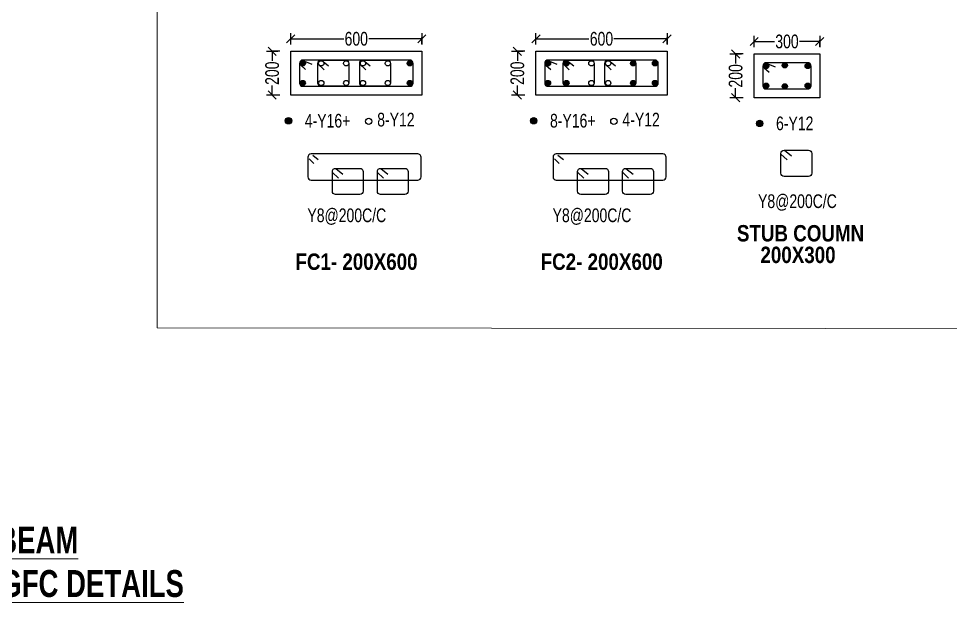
# Model space of a CAD drawing. Header units: millimetres. Extents: x 24879 to 98673, y 1890 to 33226.
# Drawn here: x 61776 to 75647, y 1890 to 10574 of the extents above; entities that cross this region are included whole.
import ezdxf

# ---------------------------------------------------------------- set-up
doc = ezdxf.new("R2010")
doc.units = ezdxf.units.MM
for name, color, linetype in [('BEAM NO', 30, 'Continuous'), ('dim', 8, 'Continuous'), ('Hatch', 8, 'Continuous'), ('T-COLUMN REINF.', 3, 'Continuous'), ('T-COLUMNS', 5, 'Continuous'), ('T-TEXT', 6, 'Continuous')]:
    doc.layers.add(name, color=color, linetype=linetype)
for name, color, linetype, lineweight in [('Elevation-1', 41, 'Continuous', 20), ('G-ANNO-TEXT', 7, 'Continuous', 18), ('Wall', 2, 'Continuous', 40)]:
    doc.layers.add(name, color=color, linetype=linetype, lineweight=lineweight)
doc.styles.add('SD', font='ARIALNB.TTF')
doc.styles.add('SOBHA', font='swisscl.ttf')
doc.styles.add('Swis721 LtCn BT_2', font='swisscl.ttf', dxfattribs={"height": 244.9922958397534})
doc.dimstyles.new('S-25', dxfattribs={"dimscale": 25, "dimtxt": 2.5, "dimasz": 1.5, "dimexe": 0.25, "dimexo": 0.5, "dimgap": 0.1, "dimtad": 0, "dimdec": 0, "dimrnd": 0.0005, "dimzin": 0, "dimdsep": 46, "dimtxsty": 'SOBHA', "dimblk": 'OBLIQUE', "dimcen": 0.09, "dimclrd": 8, "dimclre": 8, "dimclrt": 6, "dimadec": 0, "dimazin": 0, "dimtfac": 1, "dimtdec": 0, "dimtofl": 0, "dimtmove": 0, "dimatfit": 3, "dimfxl": 0.18, "dimtolj": 1, "dimtzin": 0, "dimlwd": -1, "dimlwe": -1, "dimarcsym": 0})

# ---------------------------------------------------------------- blocks, each defined once
blk = doc.blocks.new('_Oblique')
at = {"color": 0, "linetype": 'ByBlock', "lineweight": -2}
for p, q in [((-0.5, -0.5), (0.5, 0.5)), ((3e-16, 0.7071067811865475), (-2e-16, -0.7071067811865475))]:
    blk.add_line(p, q, dxfattribs=at)
blk = doc.blocks.new('*D18')
at = {"layer": 'dim', "color": 8, "transparency": 16777216}
for p, q in [((25526163.08365847, 12260239.19361327), (25526163.08365847, 12260269.95055512)), ((25526163.08365847, 12260263.70055512), (25526405.8654409, 12260263.70055512)), ((25526763.08365848, 12260263.70055512), (25526520.30187603, 12260263.70055512)), ((25526763.08365848, 12260239.19361327), (25526763.08365848, 12260269.95055512))]:
    blk.add_line(p, q, dxfattribs=at)
at = {"layer": 'dim', "color": 8, "transparency": 16777216, "xscale": 37.5, "yscale": 37.5, "zscale": 37.5, "rotation": 180}
blk.add_blockref('_Oblique', (25526163.08365847, 12260263.70055512), dxfattribs=at)
at = {"layer": 'dim', "color": 8, "transparency": 16777216, "xscale": 37.5, "yscale": 37.5, "zscale": 37.5}
blk.add_blockref('_Oblique', (25526763.08365848, 12260263.70055512), dxfattribs=at)
at = {"layer": 'dim', "color": 6, "transparency": 16777216, "insert": (25526463.08365846, 12260263.70055512), "char_height": 62.5, "attachment_point": 5, "style": 'SOBHA'}
blk.add_mtext('\\A1;600', dxfattribs=at)
blk = doc.blocks.new('*D19')
at = {"layer": 'dim', "color": 8, "transparency": 16777216}
for p, q in [((25526112.77770854, 12260206.69793905), (25526071.97609233, 12260206.69793905)), ((25526078.22609233, 12260206.69793905), (25526078.22609233, 12260163.77280799)), ((25526078.22609233, 12260006.69793905), (25526078.22609233, 12260049.62307011)), ((25526112.77770854, 12260006.69793905), (25526071.97609233, 12260006.69793905))]:
    blk.add_line(p, q, dxfattribs=at)
at = {"layer": 'dim', "color": 8, "transparency": 16777216, "xscale": 37.5, "yscale": 37.5, "zscale": 37.5}
for p, rotation in [((25526078.22609233, 12260206.69793905), 90), ((25526078.22609233, 12260006.69793905), 270)]:
    blk.add_blockref('_Oblique', p, dxfattribs=dict(at, rotation=rotation))
at = {"layer": 'dim', "color": 6, "transparency": 16777216, "insert": (25526078.22609232, 12260106.69793904), "char_height": 62.5, "attachment_point": 5, "rotation": 90, "style": 'SOBHA'}
blk.add_mtext('\\A1;200', dxfattribs=at)
blk = doc.blocks.new('*D20')
at = {"layer": 'dim', "color": 8, "transparency": 16777216}
for p, q in [((25527285.3953729, 12260239.19361327), (25527285.3953729, 12260269.95055512)), ((25527285.3953729, 12260263.70055512), (25527528.17715534, 12260263.70055512)), ((25527885.3953729, 12260263.70055512), (25527642.61359047, 12260263.70055512)), ((25527885.3953729, 12260239.19361327), (25527885.3953729, 12260269.95055512))]:
    blk.add_line(p, q, dxfattribs=at)
at = {"layer": 'dim', "color": 8, "transparency": 16777216, "xscale": 37.5, "yscale": 37.5, "zscale": 37.5, "rotation": 180}
blk.add_blockref('_Oblique', (25527285.3953729, 12260263.70055512), dxfattribs=at)
at = {"layer": 'dim', "color": 8, "transparency": 16777216, "xscale": 37.5, "yscale": 37.5, "zscale": 37.5}
blk.add_blockref('_Oblique', (25527885.3953729, 12260263.70055512), dxfattribs=at)
at = {"layer": 'dim', "color": 6, "transparency": 16777216, "insert": (25527585.3953729, 12260263.70055512), "char_height": 62.5, "attachment_point": 5, "style": 'SOBHA'}
blk.add_mtext('\\A1;600', dxfattribs=at)
blk = doc.blocks.new('*D21')
at = {"layer": 'dim', "color": 8, "transparency": 16777216}
for p, q in [((25527235.08942298, 12260206.69793905), (25527194.2878068, 12260206.69793905)), ((25527200.5378068, 12260206.69793905), (25527200.5378068, 12260163.77280799)), ((25527200.5378068, 12260006.69793905), (25527200.5378068, 12260049.62307011)), ((25527235.08942298, 12260006.69793905), (25527194.2878068, 12260006.69793905))]:
    blk.add_line(p, q, dxfattribs=at)
at = {"layer": 'dim', "color": 8, "transparency": 16777216, "xscale": 37.5, "yscale": 37.5, "zscale": 37.5}
for p, rotation in [((25527200.5378068, 12260206.69793905), 90), ((25527200.5378068, 12260006.69793905), 270)]:
    blk.add_blockref('_Oblique', p, dxfattribs=dict(at, rotation=rotation))
at = {"layer": 'dim', "color": 6, "transparency": 16777216, "insert": (25527200.5378068, 12260106.69793904), "char_height": 62.5, "attachment_point": 5, "rotation": 90, "style": 'SOBHA'}
blk.add_mtext('\\A1;200', dxfattribs=at)
blk = doc.blocks.new('*D22')
at = {"layer": 'dim', "color": 8, "transparency": 16777216}
for p, q in [((25528284.42954077, 12260227.00171347), (25528284.42954077, 12260257.75865532)), ((25528284.42954077, 12260251.50865531), (25528377.29323671, 12260251.50865531)), ((25528584.42954077, 12260251.50865531), (25528491.56584484, 12260251.50865531)), ((25528584.42954077, 12260227.00171347), (25528584.42954077, 12260257.75865532))]:
    blk.add_line(p, q, dxfattribs=at)
at = {"layer": 'dim', "color": 8, "transparency": 16777216, "xscale": 37.5, "yscale": 37.5, "zscale": 37.5, "rotation": 180}
blk.add_blockref('_Oblique', (25528284.42954077, 12260251.50865531), dxfattribs=at)
at = {"layer": 'dim', "color": 8, "transparency": 16777216, "xscale": 37.5, "yscale": 37.5, "zscale": 37.5}
blk.add_blockref('_Oblique', (25528584.42954077, 12260251.50865531), dxfattribs=at)
at = {"layer": 'dim', "color": 6, "transparency": 16777216, "insert": (25528434.42954077, 12260251.50865531), "char_height": 62.5, "attachment_point": 5, "style": 'SOBHA'}
blk.add_mtext('\\A1;300', dxfattribs=at)
blk = doc.blocks.new('*D23')
at = {"layer": 'dim', "color": 8, "transparency": 16777216}
for p, q in [((25528234.12359084, 12260194.50603925), (25528193.32197471, 12260194.50603925)), ((25528199.57197471, 12260194.50603925), (25528199.57197471, 12260151.58090819)), ((25528199.57197471, 12259994.50603925), (25528199.57197471, 12260037.43117031)), ((25528234.12359084, 12259994.50603925), (25528193.32197471, 12259994.50603925))]:
    blk.add_line(p, q, dxfattribs=at)
at = {"layer": 'dim', "color": 8, "transparency": 16777216, "xscale": 37.5, "yscale": 37.5, "zscale": 37.5}
for p, rotation in [((25528199.57197471, 12260194.50603925), 90), ((25528199.57197471, 12259994.50603925), 270)]:
    blk.add_blockref('_Oblique', p, dxfattribs=dict(at, rotation=rotation))
at = {"layer": 'dim', "color": 6, "transparency": 16777216, "insert": (25528199.57197471, 12260094.50603924), "char_height": 62.5, "attachment_point": 5, "rotation": 90, "style": 'SOBHA'}
blk.add_mtext('\\A1;200', dxfattribs=at)
blk = doc.blocks.new('A$C8b08e43e')
at = {"layer": 'Hatch'}
h = blk.add_hatch(color=9, dxfattribs=at)
h.dxf.hatch_style = 1
h.paths.add_polyline_path([(665.4797368124127, 1175.246176972985, 0.1788673857983133), (668.3636328019201, 1167.442546553909), (670.1148646175861, 1165.772072395309, 0.6240225717632649), (689.4797368124127, 1175.246176972985, 1)])
h = blk.add_hatch(color=9, dxfattribs=at)
h.dxf.hatch_style = 1
h.paths.add_polyline_path([(1155.479736812413, 1175.246176972985, 0.1788673857983133), (1158.36363280192, 1167.442546553909), (1160.114864617586, 1165.772072395309, 0.6240225717632649), (1179.479736812413, 1175.246176972985, 1)])
h = blk.add_hatch(color=9, dxfattribs=at)
h.dxf.hatch_style = 1
h.paths.add_polyline_path([(1787.791451252997, 1175.246176972985, 0.1788673857983133), (1790.675347242504, 1167.442546553909), (1792.42657905817, 1165.772072395309, 0.6240225717632649), (1811.791451252997, 1175.246176972985, 1)])
h = blk.add_hatch(color=9, dxfattribs=at)
h.dxf.hatch_style = 1
h.paths.add_polyline_path([(1872.617849856615, 1175.246176972985, 0.1788673857983133), (1875.501745846122, 1167.442546553909), (1877.252977661788, 1165.772072395309, 0.6240225717632649), (1896.617849856615, 1175.246176972985, 1)])
h = blk.add_hatch(color=9, dxfattribs=at)
h.dxf.hatch_style = 1
h.paths.add_polyline_path([(2177.537917319686, 1175.246176972985, 0.1788673857983133), (2180.421813309193, 1167.442546553909), (2182.173045124859, 1165.772072395309, 0.6240225717632649), (2201.537917319685, 1175.246176972985, 1)])
h = blk.add_hatch(color=9, dxfattribs=at)
h.dxf.hatch_style = 1
h.paths.add_polyline_path([(2277.791451252997, 1175.246176972985, 0.1788673857983133), (2280.675347242504, 1167.442546553909), (2282.42657905817, 1165.772072395309, 0.6240225717632649), (2301.791451252997, 1175.246176972985, 1)])
h = blk.add_hatch(color=9, dxfattribs=at)
h.dxf.hatch_style = 1
h.paths.add_polyline_path([(2786.825619116426, 1163.054277174174, 0.1788673857983133), (2789.709515105934, 1155.250646755099), (2791.460746921599, 1153.580172596499, 0.6240225717632649), (2810.825619116426, 1163.054277174174, 1)])
h = blk.add_hatch(color=9, dxfattribs=at)
h.dxf.hatch_style = 1
h.paths.add_polyline_path([(2871.704296395183, 1166.054277174175, 0.1788673857983133), (2874.58819238469, 1158.250646755099), (2876.339424200356, 1156.580172596499, 0.6240225717632649), (2895.704296395183, 1166.054277174175, 1)])
h = blk.add_hatch(color=9, dxfattribs=at)
h.dxf.hatch_style = 1
h.paths.add_polyline_path([(2976.825619116425, 1163.054277174174, 0.1788673857983133), (2979.709515105934, 1155.250646755099), (2981.460746921599, 1153.580172596499, 0.6240225717632649), (3000.825619116426, 1163.054277174174, 1)])
h = blk.add_hatch(color=9, dxfattribs=at)
h.dxf.hatch_style = 1
h.paths.add_polyline_path([(665.4797368124127, 1085.246176972985, 0.1788673857983133), (668.3636328019201, 1077.44254655391), (670.1148646175861, 1075.772072395309, 0.6240225717632649), (689.4797368124127, 1085.246176972985, 1)])
h = blk.add_hatch(color=9, dxfattribs=at)
h.dxf.hatch_style = 1
h.paths.add_polyline_path([(1155.479736812413, 1085.246176972985, 0.1788673857983133), (1158.36363280192, 1077.44254655391), (1160.114864617586, 1075.772072395309, 0.6240225717632649), (1179.479736812413, 1085.246176972985, 1)])
h = blk.add_hatch(color=9, dxfattribs=at)
h.dxf.hatch_style = 1
h.paths.add_polyline_path([(1787.791451252997, 1085.246176972985, 0.1788673857983133), (1790.675347242504, 1077.44254655391), (1792.42657905817, 1075.772072395309, 0.6240225717632649), (1811.791451252997, 1085.246176972985, 1)])
h = blk.add_hatch(color=9, dxfattribs=at)
h.dxf.hatch_style = 1
h.paths.add_polyline_path([(1872.617849856615, 1085.246176972985, 0.1788673857983133), (1875.501745846122, 1077.44254655391), (1877.252977661788, 1075.772072395309, 0.6240225717632649), (1896.617849856615, 1085.246176972985, 1)])
h = blk.add_hatch(color=9, dxfattribs=at)
h.dxf.hatch_style = 1
h.paths.add_polyline_path([(2177.537917319686, 1085.246176972985, 0.1788673857983133), (2180.421813309193, 1077.44254655391), (2182.173045124859, 1075.772072395309, 0.6240225717632649), (2201.537917319685, 1085.246176972985, 1)])
h = blk.add_hatch(color=9, dxfattribs=at)
h.dxf.hatch_style = 1
h.paths.add_polyline_path([(2277.791451252997, 1085.246176972985, 0.1788673857983133), (2280.675347242504, 1077.44254655391), (2282.42657905817, 1075.772072395309, 0.6240225717632649), (2301.791451252997, 1085.246176972985, 1)])
h = blk.add_hatch(color=9, dxfattribs=at)
h.dxf.hatch_style = 1
h.paths.add_polyline_path([(2786.825619116426, 1073.054277174175, 0.1788673857983133), (2789.709515105934, 1065.250646755099), (2791.460746921599, 1063.580172596499, 0.6240225717632649), (2810.825619116426, 1073.054277174175, 1)])
h = blk.add_hatch(color=9, dxfattribs=at)
h.dxf.hatch_style = 1
h.paths.add_polyline_path([(2871.704296395183, 1070.054277174175, 0.1788673857983133), (2874.58819238469, 1062.250646755099), (2876.339424200356, 1060.580172596499, 0.6240225717632649), (2895.704296395183, 1070.054277174175, 1)])
h = blk.add_hatch(color=9, dxfattribs=at)
h.dxf.hatch_style = 1
h.paths.add_polyline_path([(2976.825619116425, 1073.054277174175, 0.1788673857983133), (2979.709515105934, 1065.250646755099), (2981.460746921599, 1063.580172596499, 0.6240225717632649), (3000.825619116426, 1073.054277174175, 1)])
h = blk.add_hatch(color=9, dxfattribs=at)
h.dxf.hatch_style = 1
h.paths.add_polyline_path([(597.553645323962, 912.5788067113608, 1), (626.7957094833255, 912.5788067113608, 1)])
h = blk.add_hatch(color=9, dxfattribs=at)
h.dxf.hatch_style = 1
h.paths.add_polyline_path([(1719.865359764546, 912.5788067113608, 1), (1749.107423923909, 912.5788067113608, 1)])
h = blk.add_hatch(color=9, dxfattribs=at)
h.dxf.hatch_style = 1
h.paths.add_polyline_path([(2754.328265357763, 900.3869069125501, 1), (2783.570329517126, 900.3869069125501, 1)])
at = {"layer": 'T-COLUMN REINF.'}
for p, q in [((668.3636328019201, 1167.442546553909, -7.09142039e-08), (690.2455595657228, 1146.569699838757, -7.09142039e-08)), ((684.9994415193796, 1184.597863512113, -7.09142039e-08), (718.8224449306726, 1170.94573001191, -7.09142039e-08)), ((746.7453992590307, 1173.065714627504, -6.30348479e-08), (775.3089406937361, 1145.819374373182, -6.30348479e-08)), ((763.0384434983134, 1190.045944122597, -6.30348479e-08), (795.2605726644397, 1164.136083329096, -6.30348479e-08)), ((937.6267617195844, 1173.065714627504, -6.30348479e-08), (966.1903031542895, 1145.819374373182, -6.30348479e-08)), ((953.919805958867, 1190.045944122597, -6.30348479e-08), (986.1419351249933, 1164.136083329096, -6.30348479e-08)), ((1790.675347242504, 1167.442546553909, -7.09142039e-08), (1812.557274006307, 1146.569699838757, -7.09142039e-08)), ((1807.311155959964, 1184.597863512113, -7.09142039e-08), (1841.134159371257, 1170.94573001191, -7.09142039e-08)), ((1869.057113699614, 1173.065714627504, -6.30348479e-08), (1897.62065513432, 1145.819374373182, -6.30348479e-08)), ((1885.350157938897, 1190.045944122597, -6.30348479e-08), (1917.572287105024, 1164.136083329096, -6.30348479e-08)), ((2059.938476160169, 1173.065714627504, -6.30348479e-08), (2088.502017594874, 1145.819374373182, -6.30348479e-08)), ((2076.231520399451, 1190.045944122597, -6.30348479e-08), (2108.453649565578, 1164.136083329096, -6.30348479e-08)), ((2789.709515105934, 1155.250646755099, -7.09142039e-08), (2811.591441869736, 1134.377800039947, -7.09142039e-08)), ((2806.345323823393, 1172.405963713303, -7.09142039e-08), (2840.168327234687, 1158.753830213099, -7.09142039e-08)), ((2881.81519568339, 777.4059093520045, -6.30348479e-08), (2914.037324853241, 751.4960485566407, -6.30348479e-08)), ((706.7263436578213, 737.8597765546292, -7.09142039e-08), (728.6082704216243, 716.9869298376142, -7.09142039e-08)), ((723.3621523752807, 755.0150935109702, -7.09142039e-08), (748.5599023923277, 734.7535461783409, -7.09142039e-08)), ((1829.038058098405, 737.8597765546292, -7.09142039e-08), (1850.919984862208, 716.9869298376142, -7.09142039e-08)), ((1845.673866815865, 755.0150935109702, -7.09142039e-08), (1870.871616832912, 734.7535461783409, -7.09142039e-08)), ((2865.522151447833, 760.4256798569113, -6.30348479e-08), (2894.085692882538, 733.1793396007268, -6.30348479e-08)), ((828.8363333456217, 694.8057882413267, -6.30348479e-08), (861.0584625154734, 668.895927445963, -6.30348479e-08)), ((1034.643330279737, 694.8057882413267, -6.30348479e-08), (1066.865459449589, 668.895927445963, -6.30348479e-08)), ((1951.148047786206, 694.8057882413267, -6.30348479e-08), (1983.370176956057, 668.895927445963, -6.30348479e-08)), ((2156.955044720322, 694.8057882413267, -6.30348479e-08), (2189.177173890174, 668.895927445963, -6.30348479e-08)), ((812.5432891100645, 677.8255587462336, -6.30348479e-08), (841.1068305447697, 650.5792184900492, -6.30348479e-08)), ((1018.35028604418, 677.8255587462336, -6.30348479e-08), (1046.913827478886, 650.5792184900492, -6.30348479e-08)), ((1934.855003550649, 677.8255587462336, -6.30348479e-08), (1963.418544985354, 650.5792184900492, -6.30348479e-08)), ((2140.662000484764, 677.8255587462336, -6.30348479e-08), (2169.22554191947, 650.5792184900492, -6.30348479e-08))]:
    blk.add_line(p, q, dxfattribs=at)
for points in [[(1167.479736812413, 1190.246176972985), (677.4797368124127, 1190.246176972985, 0.4142135623730951), (662.4797368124127, 1175.246176972985), (662.4797368124127, 1085.246176972985, 0.4142135623730951), (677.4797368124127, 1070.246176972985), (1167.479736812413, 1070.246176972985, 0.4142135623730951), (1182.479736812412, 1085.246176972985), (1182.479736812412, 1175.246176972985, 0.4142135623730951)], [(762.3061354160308, 1190.246176972985), (873.344840418547, 1190.246176972985, -0.4142135623730951), (888.3448404185472, 1175.246176972985), (888.3448404185472, 1085.246176972985, -0.4142135623730951), (873.344840418547, 1070.246176972985), (762.3061354160308, 1070.246176972985, -0.4142135623730951), (747.3061354160307, 1085.246176972985), (747.3061354160307, 1175.246176972985, -0.4142135623730951)], [(953.1874978765843, 1190.246176972985), (1064.226202879101, 1190.246176972985, -0.4142135623730951), (1079.226202879101, 1175.246176972985), (1079.226202879101, 1085.246176972985, -0.4142135623730951), (1064.226202879101, 1070.246176972985), (953.1874978765843, 1070.246176972985, -0.4142135623730951), (938.1874978765843, 1085.246176972985), (938.1874978765843, 1175.246176972985, -0.4142135623730951)], [(2289.791451252997, 1190.246176972985), (1799.791451252997, 1190.246176972985, 0.4142135623730951), (1784.791451252997, 1175.246176972985), (1784.791451252997, 1085.246176972985, 0.4142135623730951), (1799.791451252997, 1070.246176972985), (2289.791451252997, 1070.246176972985, 0.4142135623730951), (2304.791451252997, 1085.246176972985), (2304.791451252997, 1175.246176972985, 0.4142135623730951)], [(1884.617849856615, 1190.246176972985), (1995.656554859132, 1190.246176972985, -0.4142135623730951), (2010.656554859131, 1175.246176972985), (2010.656554859131, 1085.246176972985, -0.4142135623730951), (1995.656554859132, 1070.246176972985), (1884.617849856615, 1070.246176972985, -0.4142135623730951), (1869.617849856615, 1085.246176972985), (1869.617849856615, 1175.246176972985, -0.4142135623730951)], [(2075.499212317168, 1190.246176972985), (2186.537917319685, 1190.246176972985, -0.4142135623730951), (2201.537917319685, 1175.246176972985), (2201.537917319685, 1085.246176972985, -0.4142135623730951), (2186.537917319685, 1070.246176972985), (2075.499212317168, 1070.246176972985, -0.4142135623730951), (2060.499212317169, 1085.246176972985), (2060.499212317169, 1175.246176972985, -0.4142135623730951)], [(2988.825619116426, 1178.054277174175), (2798.825619116426, 1178.054277174175, 0.4142135623730951), (2783.825619116426, 1163.054277174174), (2783.825619116426, 1073.054277174175, 0.4142135623730951), (2798.825619116426, 1058.054277174174), (2988.825619116426, 1058.054277174174, 0.4142135623730951), (3003.825619116426, 1073.054277174175), (3003.825619116426, 1163.054277174174, 0.4142135623730951)], [(2881.082887604833, 777.6061422005295), (2992.121592607349, 777.6061422005295, -0.4142135623730951), (3007.12159260735, 762.6061422005293), (3007.12159260735, 672.6061422023922, -0.4142135623730951), (2992.121592607349, 657.6061422023922), (2881.082887604833, 657.6061422023922, -0.4142135623730951), (2866.082887604833, 672.6061422023922), (2866.082887604833, 762.6061422005293, -0.4142135623730951)], [(1203.823705930263, 760.6634069737046), (715.8424476645888, 760.6634069737046, 0.4142135623730951), (700.8424476645886, 745.6634069737047), (700.8424476645886, 655.6634069737047, 0.4142135623730951), (715.8424476645888, 640.6634069737045), (1203.823705930263, 640.6634069737045, 0.4142135623730951), (1218.823705930263, 655.6634069737047), (1218.823705930263, 745.6634069737047, 0.4142135623730951)], [(2326.135420370847, 760.6634069737046), (1838.154162105173, 760.6634069737046, 0.4142135623730951), (1823.154162105173, 745.6634069737047), (1823.154162105173, 655.6634069737047, 0.4142135623730951), (1838.154162105173, 640.6634069737045), (2326.135420370847, 640.6634069737045, 0.4142135623730951), (2341.135420370847, 655.6634069737047), (2341.135420370847, 745.6634069737047, 0.4142135623730951)], [(828.1040252670646, 695.0060210898516), (939.1427302695813, 695.0060210898516, -0.4142135623730951), (954.142730269581, 680.0060210898517), (954.142730269581, 590.0060210917144, -0.4142135623730951), (939.1427302695813, 575.0060210917145), (828.1040252670646, 575.0060210917145, -0.4142135623730951), (813.1040252670643, 590.0060210917144), (813.1040252670643, 680.0060210898517, -0.4142135623730951)], [(1033.91102220118, 695.0060210898516), (1144.949727203697, 695.0060210898516, -0.4142135623730951), (1159.949727203697, 680.0060210898517), (1159.949727203697, 590.0060210917144, -0.4142135623730951), (1144.949727203697, 575.0060210917145), (1033.91102220118, 575.0060210917145, -0.4142135623730951), (1018.91102220118, 590.0060210917144), (1018.91102220118, 680.0060210898517, -0.4142135623730951)], [(1950.415739707649, 695.0060210898516), (2061.454444710165, 695.0060210898516, -0.4142135623730951), (2076.454444710165, 680.0060210898517), (2076.454444710165, 590.0060210917144, -0.4142135623730951), (2061.454444710165, 575.0060210917145), (1950.415739707649, 575.0060210917145, -0.4142135623730951), (1935.415739707648, 590.0060210917144), (1935.415739707648, 680.0060210898517, -0.4142135623730951)], [(2156.222736641765, 695.0060210898516), (2267.261441644281, 695.0060210898516, -0.4142135623730951), (2282.261441644281, 680.0060210898517), (2282.261441644281, 590.0060210917144, -0.4142135623730951), (2267.261441644281, 575.0060210917145), (2156.222736641765, 575.0060210917145, -0.4142135623730951), (2141.222736641765, 590.0060210917144), (2141.222736641765, 680.0060210898517, -0.4142135623730951)]]:
    blk.add_lwpolyline(points, format="xyb", close=True, dxfattribs=at)
for centre, radius in [((677.4797368124127, 1175.246176972985, -7.09142039e-08), 12), ((762.3061354160308, 1175.246176972985, -6.30348479e-08), 12), ((876.3448404185474, 1175.246176972985, -6.30348479e-08), 12), ((953.1874978765843, 1175.246176972985, -6.30348479e-08), 12), ((1067.226202879101, 1175.246176972985, -6.30348479e-08), 12), ((1167.479736812413, 1175.246176972985, -7.09142039e-08), 12), ((1799.791451252997, 1175.246176972985, -7.09142039e-08), 12), ((1884.617849856615, 1175.246176972985, -6.30348479e-08), 12), ((1998.656554859131, 1175.246176972985, -6.30348479e-08), 12), ((2075.499212317168, 1175.246176972985, -6.30348479e-08), 12), ((2189.537917319686, 1175.246176972985, -6.30348479e-08), 12), ((2289.791451252997, 1175.246176972985, -7.09142039e-08), 12), ((2798.825619116426, 1163.054277174174, -7.09142039e-08), 12), ((2883.704296395183, 1166.054277174175), 12), ((2988.825619116426, 1163.054277174174, -7.09142039e-08), 12), ((677.4797368124127, 1085.246176972985, -7.09142039e-08), 12), ((762.3061354160308, 1085.246176972985, -6.30348479e-08), 12), ((876.3448404185474, 1085.246176972985, -6.30348479e-08), 12), ((953.1874978765843, 1085.246176972985, -6.30348479e-08), 12), ((1067.226202879101, 1085.246176972985, -6.30348479e-08), 12), ((1167.479736812413, 1085.246176972985, -7.09142039e-08), 12), ((1799.791451252997, 1085.246176972985, -7.09142039e-08), 12), ((1884.617849856615, 1085.246176972985, -6.30348479e-08), 12), ((1998.656554859131, 1085.246176972985, -6.30348479e-08), 12), ((2075.499212317168, 1085.246176972985, -6.30348479e-08), 12), ((2189.537917319686, 1085.246176972985, -6.30348479e-08), 12), ((2289.791451252997, 1085.246176972985, -7.09142039e-08), 12), ((2798.825619116426, 1073.054277174175, -7.09142039e-08), 12), ((2883.704296395183, 1070.054277174175), 12), ((2988.825619116426, 1073.054277174175, -7.09142039e-08), 12), ((612.1746774055061, 912.5788067113608, -7.09142039e-08), 14.62103207968175), ((612.1746774055061, 912.5788067113608, -7.09142039e-08), 14.62103207968175), ((979.3561871312558, 910.1352314203976, -7.09142039e-08), 14.62103207968175), ((979.3561871312558, 910.1352314203976, -7.09142039e-08), 14.62103207968175), ((1734.48639184609, 912.5788067113608, -7.09142039e-08), 14.62103207968175), ((1734.48639184609, 912.5788067113608, -7.09142039e-08), 14.62103207968175), ((2101.66790157184, 910.1352314203976, -7.09142039e-08), 14.62103207968175), ((2101.66790157184, 910.1352314203976, -7.09142039e-08), 14.62103207968175), ((2768.949297439308, 900.3869069125501, -7.09142039e-08), 14.62103207968175), ((2768.949297439308, 900.3869069125501, -7.09142039e-08), 14.62103207968175)]:
    blk.add_circle(centre, radius, dxfattribs=at)
at = {"layer": 'T-COLUMNS', "ltscale": 0.07}
for points in [[(622.4797368124127, 1230.246176972985), (1222.479736812412, 1230.246176972985), (1222.479736812412, 1030.246176972985), (622.4797368124127, 1030.246176972985)], [(1744.791451252997, 1230.246176972985), (2344.791451252997, 1230.246176972985), (2344.791451252997, 1030.246176972985), (1744.791451252997, 1030.246176972985)], [(2743.825619116426, 1218.054277174175), (3043.825619116426, 1218.054277174175), (3043.825619116426, 1018.054277174175), (2743.825619116426, 1018.054277174175)]]:
    blk.add_lwpolyline(points, close=True, dxfattribs=at)
at = {"layer": 'BEAM NO', "color": 1, "char_height": 75, "width": 1847.170981641857, "attachment_point": 2, "style": 'SD'}
for s, insert in [('\\pxqc; STUB COUMN', (2943.907251369208, 435.6158941127358)), ('\\pxqc;FC1- 200X600', (923.5854908190666, 305.6705621369183)), ('\\pxqc;FC2- 200X600', (2045.897205259651, 305.6705621369183)), ('\\pxqc; 200X300', (2932.459189858288, 336.7937729917467))]:
    blk.add_mtext(s, dxfattribs=dict(at, insert=insert))
at = {"layer": 'T-TEXT', "style": 'SOBHA'}
for s, p in [('4-Y16+', (686.9156424961983, 881.6265655644237, -7.09142039e-08)), ('8-Y12', (1018.435619469732, 886.6897789835929)), ('8-Y16+', (1809.227356936782, 881.6265655644237, -7.09142039e-08)), ('4-Y12', (2140.747333910316, 886.6897789835929)), ('6-Y12', (2843.690262529999, 869.4346657656131, -7.09142039e-08)), ('Y8@200C/C', (2761.426607675851, 513.5548962224275, -1.2431523e-09)), ('Y8@200C/C', (698.8474411219357, 448.9716937039047, -1.2431523e-09)), ('Y8@200C/C', (1821.15915556252, 448.9716937039047, -1.2431523e-09))]:
    blk.add_text(s, height=62.5, dxfattribs=at).set_placement(p)
at = {"layer": 'dim'}
for base, p1, p2, picture, middle in [((1222.479736812412, 1287.248793043196, -7.09142039e-08), (622.4797368124127, 1250.241851195693, -7.09142039e-08), (1222.479736812412, 1250.241851195693, -7.09142039e-08), '*D18', (922.4797368124127, 1287.248793043196, -7.09142039e-08)), ((2344.791451252997, 1287.248793043196, -7.09142039e-08), (1744.791451252997, 1250.241851195693, -7.09142039e-08), (2344.791451252997, 1250.241851195693, -7.09142039e-08), '*D20', (2044.791451252997, 1287.248793043196, -7.09142039e-08)), ((3043.825619116426, 1275.056893244385, -7.09142039e-08), (2743.825619116426, 1238.049951396882, -7.09142039e-08), (3043.825619116426, 1238.049951396882, -7.09142039e-08), '*D22', (2893.825619116426, 1275.056893244385, -7.09142039e-08))]:
    dim = blk.add_linear_dim(base=base, p1=p1, p2=p2, dimstyle='S-25', override={"dimarcsym": 1}, dxfattribs=at)
    dim.commit()
    dim.dimension.update_dxf_attribs({"geometry": picture, "text_midpoint": middle, "insert": (-25525540.60392166, -12258976.45176207, -7.09142039e-08)})
for base, p1, p2, picture, middle in [((537.6221706755459, 1030.24617697671, -7.09142039e-08), (584.6737868711352, 1230.246176972985, -7.09142039e-08), (584.6737868711352, 1030.246176972985, -7.09142039e-08), '*D19', (537.6221706718206, 1130.246176967397, -7.09142039e-08)), ((1659.933885145932, 1030.24617697671, -7.09142039e-08), (1706.985501311719, 1230.246176972985, -7.09142039e-08), (1706.985501311719, 1030.246176972985, -7.09142039e-08), '*D21', (1659.933885142207, 1130.246176967397, -7.09142039e-08)), ((2658.968053054065, 1018.0542771779, -7.09142039e-08), (2706.019669175149, 1218.054277174175, -7.09142039e-08), (2706.019669175149, 1018.054277174175, -7.09142039e-08), '*D23', (2658.968053050339, 1118.054277168587, -7.09142039e-08))]:
    dim = blk.add_linear_dim(base=base, p1=p1, p2=p2, angle=90, dimstyle='S-25', override={"dimarcsym": 1}, dxfattribs=at)
    dim.commit()
    dim.dimension.update_dxf_attribs({"geometry": picture, "text_midpoint": middle, "insert": (-25525540.60392166, -12258976.45176207, -7.09142039e-08)})

msp = doc.modelspace()

# ---------------------------------------------------------------- linework, layer by layer
at = {"layer": 'Elevation-1', "color": 6, "ltscale": 20}
msp.add_lwpolyline([(63838.15075365499, 33225.94759341904), (98672.77656525793, 33187.9043382203), (98672.77656525793, 5937.399287715714), (63838.15075365499, 5975.442542914461)], close=True, dxfattribs=at)

# ---------------------------------------------------------------- block references
at = {"layer": 'Wall', "ltscale": 10, "xscale": 3.252577451379048, "yscale": 3.252577451379048, "zscale": 3.252577451379048}
msp.add_blockref('A$C8b08e43e', (63801.67155620875, 6086.034873163487), dxfattribs=at)

# ---------------------------------------------------------------- texts
at = {"layer": 'G-ANNO-TEXT', "color": 6, "insert": (57812.89413162664, 3018.247529241657), "char_height": 400, "width": 7912.633027953562, "attachment_point": 1, "line_spacing_factor": 0.9718478586403112, "style": 'Swis721 LtCn BT_2'}
msp.add_mtext('\\pxt10,15;{\\fSwis721 LtCn BT|b1|i0|c0|p34;\\LTERRACE FLOOR BEAM REINFORCEMENT GFC DETAILS }', dxfattribs=at)

doc.saveas('drawing.dxf')
